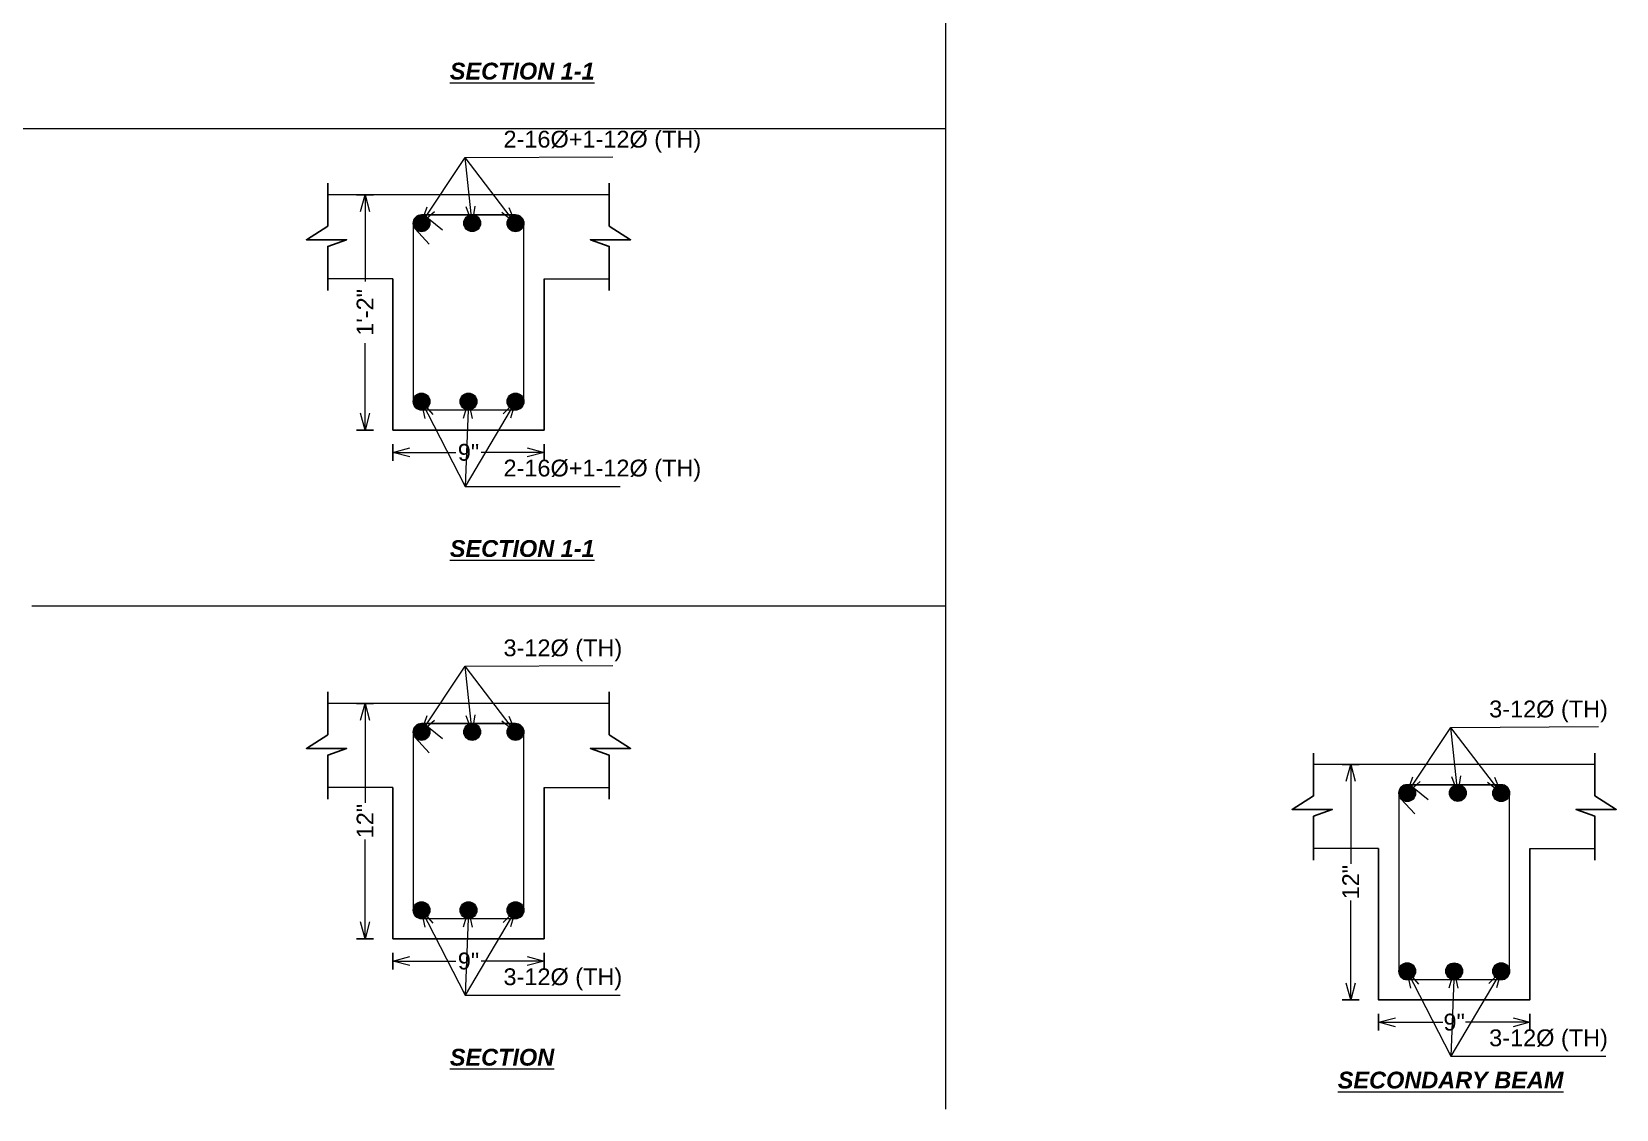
# Model space of a CAD drawing. Header units: inches. Extents: x -412 to 2766, y -9590 to -2111.
# Drawn here: x 1306 to 1494.5, y -9439.6 to -9311.4 of the extents above; entities that cross this region are included whole.
import ezdxf

# ---------------------------------------------------------------- set-up
doc = ezdxf.new("R2010")
doc.units = ezdxf.units.IN
doc.header["$LTSCALE"] = 0.5
doc.header["$MEASUREMENT"] = 0
doc.header["$PDMODE"] = 66
for name, color, linetype, lineweight in [('1', 7, 'Continuous', 25), ('Hatch Pcc', 132, 'Continuous', 15), ('LIGHT', 255, 'Continuous', 5), ('Line 3', 250, 'Continuous', 18), ('Profile ele', 4, 'Continuous', 25), ('rebar', 140, 'Continuous', 13), ('REINFORCEMENT', 2, 'Continuous', 40), ('STIRRUPS', 14, 'Continuous', 18), ('Text 1', 251, 'Continuous', 20)]:
    doc.layers.add(name, color=color, linetype=linetype, lineweight=lineweight)
doc.layers.add('Beam', color=1, linetype='Continuous')
doc.styles.get("Standard").update_dxf_attribs({"font": 'arial.ttf'})
doc.dimstyles.new('Dim 2', dxfattribs={"dimtxt": 4, "dimasz": 3, "dimexe": 2, "dimexo": 2, "dimgap": 0.09, "dimtad": 0, "dimdec": 0, "dimzin": 0, "dimdsep": 46, "dimlunit": 3, "dimtxsty": 'Standard', "dimcen": 0.09, "dimclrd": 256, "dimclre": 256, "dimclrt": 3, "dimadec": 0, "dimazin": 0, "dimtfac": 1, "dimtdec": 0, "dimtofl": 0, "dimtmove": 0, "dimatfit": 3, "dimfxl": 2, "dimfxlon": 1, "dimtolj": 1, "dimtzin": 0, "dimlwd": 5, "dimarcsym": 0})
doc.dimstyles.new('Extra Dim 2 small', dxfattribs={"dimtxt": 1, "dimasz": 1, "dimexe": 0.5, "dimexo": 0.5, "dimgap": 0.09, "dimtad": 0, "dimdec": 0, "dimzin": 0, "dimdsep": 46, "dimlunit": 3, "dimtxsty": 'Standard', "dimblk": 'OPEN30', "dimcen": 0.09, "dimclrd": 256, "dimclre": 256, "dimclrt": 3, "dimadec": 0, "dimazin": 0, "dimtfac": 1, "dimtdec": 0, "dimtofl": 0, "dimtmove": 2, "dimatfit": 3, "dimldrblk": 'OPEN30', "dimfxl": 0.5, "dimfxlon": 1, "dimtolj": 1, "dimtzin": 0, "dimlwd": 5, "dimarcsym": 0})

# ---------------------------------------------------------------- blocks, each defined once
blk = doc.blocks.new('_Open30')
at = {"color": 0, "linetype": 'ByBlock', "lineweight": -2}
for p, q in [((-1, 0.268), (0, 0)), ((0, 0), (-1, -0.268)), ((0, 0), (-1, 0))]:
    blk.add_line(p, q, dxfattribs=at)
blk = doc.blocks.new('*D1636')
at = {"layer": '1', "lineweight": -2, "ltscale": 0.09, "transparency": 16777216}
for p, q in [((64420.027, -62403.687), (64419.027, -62403.687)), ((64420.027, -62417.687), (64419.027, -62417.687))]:
    blk.add_line(p, q, dxfattribs=at)
at = {"layer": '1', "lineweight": 5, "ltscale": 0.09, "transparency": 16777216}
for p, q in [((64419.527, -62404.687), (64419.527, -62409.597)), ((64419.527, -62416.687), (64419.527, -62411.777))]:
    blk.add_line(p, q, dxfattribs=at)
at = {"layer": 'Defpoints', "color": 0, "ltscale": 0.09, "transparency": 16777216}
for p in [(64419.527, -62403.687), (64421.182, -62403.687), (64421.182, -62417.687)]:
    blk.add_point(p, dxfattribs=at)
at = {"layer": '1', "lineweight": 5, "ltscale": 0.09, "transparency": 16777216}
for p, rotation in [((64419.527, -62403.687), 90), ((64419.527, -62417.687), 270)]:
    blk.add_blockref('_Open30', p, dxfattribs=dict(at, rotation=rotation))
at = {"layer": '1', "color": 3, "ltscale": 0.09, "transparency": 16777216, "insert": (64419.527, -62410.687), "char_height": 1, "attachment_point": 5, "rotation": 90}
blk.add_mtext('\\A1;12"', dxfattribs=at)
blk = doc.blocks.new('*D1637')
at = {"layer": '1', "lineweight": -2, "ltscale": 0.09, "transparency": 16777216}
for p, q in [((64421.182, -62418.517), (64421.182, -62419.517)), ((64430.182, -62418.517), (64430.182, -62419.517))]:
    blk.add_line(p, q, dxfattribs=at)
at = {"layer": '1', "lineweight": 5, "ltscale": 0.09, "transparency": 16777216}
for p, q in [((64422.182, -62419.017), (64424.926, -62419.017)), ((64429.182, -62419.017), (64426.439, -62419.017))]:
    blk.add_line(p, q, dxfattribs=at)
at = {"layer": 'Defpoints', "color": 0, "ltscale": 0.09, "transparency": 16777216}
for p in [(64421.182, -62417.687), (64430.182, -62417.687), (64430.182, -62419.017)]:
    blk.add_point(p, dxfattribs=at)
at = {"layer": '1', "lineweight": 5, "ltscale": 0.09, "transparency": 16777216, "rotation": 180}
blk.add_blockref('_Open30', (64421.182, -62419.017), dxfattribs=at)
at = {"layer": '1', "lineweight": 5, "ltscale": 0.09, "transparency": 16777216}
blk.add_blockref('_Open30', (64430.182, -62419.017), dxfattribs=at)
at = {"layer": '1', "color": 3, "ltscale": 0.09, "transparency": 16777216, "insert": (64425.682, -62419.017), "char_height": 1, "attachment_point": 5}
blk.add_mtext('\\A1;9"', dxfattribs=at)
blk = doc.blocks.new('*D1638')
at = {"layer": '1', "lineweight": -2, "ltscale": 0.09, "transparency": 16777216}
for p, q in [((64421.182, -62418.517), (64421.182, -62419.517)), ((64430.182, -62418.517), (64430.182, -62419.517))]:
    blk.add_line(p, q, dxfattribs=at)
at = {"layer": '1', "lineweight": 5, "ltscale": 0.09, "transparency": 16777216}
for p, q in [((64422.182, -62419.017), (64424.926, -62419.017)), ((64429.182, -62419.017), (64426.439, -62419.017))]:
    blk.add_line(p, q, dxfattribs=at)
at = {"layer": 'Defpoints', "color": 0, "ltscale": 0.09, "transparency": 16777216}
for p in [(64421.182, -62417.687), (64430.182, -62417.687), (64430.182, -62419.017)]:
    blk.add_point(p, dxfattribs=at)
at = {"layer": '1', "lineweight": 5, "ltscale": 0.09, "transparency": 16777216, "rotation": 180}
blk.add_blockref('_Open30', (64421.182, -62419.017), dxfattribs=at)
at = {"layer": '1', "lineweight": 5, "ltscale": 0.09, "transparency": 16777216}
blk.add_blockref('_Open30', (64430.182, -62419.017), dxfattribs=at)
at = {"layer": '1', "color": 3, "ltscale": 0.09, "transparency": 16777216, "insert": (64425.682, -62419.017), "char_height": 1, "attachment_point": 5}
blk.add_mtext('\\A1;9"', dxfattribs=at)
blk = doc.blocks.new('*D1648')
at = {"layer": '1', "lineweight": -2, "ltscale": 0.09, "transparency": 16777216}
for p, q in [((64420.027, -62373.425), (64419.027, -62373.425)), ((64420.027, -62387.425), (64419.027, -62387.425))]:
    blk.add_line(p, q, dxfattribs=at)
at = {"layer": '1', "lineweight": 5, "ltscale": 0.09, "transparency": 16777216}
for p, q in [((64419.527, -62374.425), (64419.527, -62378.585)), ((64419.527, -62386.425), (64419.527, -62382.265))]:
    blk.add_line(p, q, dxfattribs=at)
at = {"layer": 'Defpoints', "color": 0, "ltscale": 0.09, "transparency": 16777216}
for p in [(64419.527, -62373.425), (64421.182, -62373.425), (64421.182, -62387.425)]:
    blk.add_point(p, dxfattribs=at)
at = {"layer": '1', "lineweight": 5, "ltscale": 0.09, "transparency": 16777216}
for p, rotation in [((64419.527, -62373.425), 90), ((64419.527, -62387.425), 270)]:
    blk.add_blockref('_Open30', p, dxfattribs=dict(at, rotation=rotation))
at = {"layer": '1', "color": 3, "ltscale": 0.09, "transparency": 16777216, "insert": (64419.527, -62380.425), "char_height": 1, "attachment_point": 5, "rotation": 90}
blk.add_mtext('\\A1;1\'-2"', dxfattribs=at)
blk = doc.blocks.new('*D1649')
at = {"layer": '1', "lineweight": -2, "ltscale": 0.09, "transparency": 16777216}
for p, q in [((64421.182, -62388.256), (64421.182, -62389.256)), ((64430.182, -62388.256), (64430.182, -62389.256))]:
    blk.add_line(p, q, dxfattribs=at)
at = {"layer": '1', "lineweight": 5, "ltscale": 0.09, "transparency": 16777216}
for p, q in [((64422.182, -62388.756), (64424.926, -62388.756)), ((64429.182, -62388.756), (64426.439, -62388.756))]:
    blk.add_line(p, q, dxfattribs=at)
at = {"layer": 'Defpoints', "color": 0, "ltscale": 0.09, "transparency": 16777216}
for p in [(64421.182, -62387.425), (64430.182, -62387.425), (64430.182, -62388.756)]:
    blk.add_point(p, dxfattribs=at)
at = {"layer": '1', "lineweight": 5, "ltscale": 0.09, "transparency": 16777216, "rotation": 180}
blk.add_blockref('_Open30', (64421.182, -62388.756), dxfattribs=at)
at = {"layer": '1', "lineweight": 5, "ltscale": 0.09, "transparency": 16777216}
blk.add_blockref('_Open30', (64430.182, -62388.756), dxfattribs=at)
at = {"layer": '1', "color": 3, "ltscale": 0.09, "transparency": 16777216, "insert": (64425.682, -62388.756), "char_height": 1, "attachment_point": 5}
blk.add_mtext('\\A1;9"', dxfattribs=at)
blk = doc.blocks.new('*D1650')
at = {"layer": '1', "lineweight": -2, "ltscale": 0.09, "transparency": 16777216}
for p, q in [((64421.182, -62388.256), (64421.182, -62389.256)), ((64430.182, -62388.256), (64430.182, -62389.256))]:
    blk.add_line(p, q, dxfattribs=at)
at = {"layer": '1', "lineweight": 5, "ltscale": 0.09, "transparency": 16777216}
for p, q in [((64422.182, -62388.756), (64424.926, -62388.756)), ((64429.182, -62388.756), (64426.439, -62388.756))]:
    blk.add_line(p, q, dxfattribs=at)
at = {"layer": 'Defpoints', "color": 0, "ltscale": 0.09, "transparency": 16777216}
for p in [(64421.182, -62387.425), (64430.182, -62387.425), (64430.182, -62388.756)]:
    blk.add_point(p, dxfattribs=at)
at = {"layer": '1', "lineweight": 5, "ltscale": 0.09, "transparency": 16777216, "rotation": 180}
blk.add_blockref('_Open30', (64421.182, -62388.756), dxfattribs=at)
at = {"layer": '1', "lineweight": 5, "ltscale": 0.09, "transparency": 16777216}
blk.add_blockref('_Open30', (64430.182, -62388.756), dxfattribs=at)
at = {"layer": '1', "color": 3, "ltscale": 0.09, "transparency": 16777216, "insert": (64425.682, -62388.756), "char_height": 1, "attachment_point": 5}
blk.add_mtext('\\A1;9"', dxfattribs=at)
blk = doc.blocks.new('*D1626')
at = {"layer": '1', "lineweight": -2, "ltscale": 0.09, "transparency": 16777216}
for p, q in [((64490.132, -62405.321), (64489.132, -62405.321)), ((64490.132, -62419.321), (64489.132, -62419.321))]:
    blk.add_line(p, q, dxfattribs=at)
at = {"layer": '1', "lineweight": 5, "ltscale": 0.09, "transparency": 16777216}
for p, q in [((64489.632, -62406.321), (64489.632, -62411.231)), ((64489.632, -62418.321), (64489.632, -62413.411))]:
    blk.add_line(p, q, dxfattribs=at)
at = {"layer": 'Defpoints', "color": 0, "ltscale": 0.09, "transparency": 16777216}
for p in [(64489.632, -62405.321), (64491.287, -62405.321), (64491.287, -62419.321)]:
    blk.add_point(p, dxfattribs=at)
at = {"layer": '1', "lineweight": 5, "ltscale": 0.09, "transparency": 16777216}
for p, rotation in [((64489.632, -62405.321), 90), ((64489.632, -62419.321), 270)]:
    blk.add_blockref('_Open30', p, dxfattribs=dict(at, rotation=rotation))
at = {"layer": '1', "color": 3, "ltscale": 0.09, "transparency": 16777216, "insert": (64489.632, -62412.321), "char_height": 1, "attachment_point": 5, "rotation": 90}
blk.add_mtext('\\A1;12"', dxfattribs=at)
blk = doc.blocks.new('*D962')
at = {"layer": '1', "lineweight": -2, "ltscale": 0.09, "transparency": 16777216}
for p, q in [((64491.287, -62420.152), (64491.287, -62421.152)), ((64500.287, -62420.152), (64500.287, -62421.152))]:
    blk.add_line(p, q, dxfattribs=at)
at = {"layer": '1', "lineweight": 5, "ltscale": 0.09, "transparency": 16777216}
for p, q in [((64492.287, -62420.652), (64495.105, -62420.652)), ((64499.287, -62420.652), (64496.469, -62420.652))]:
    blk.add_line(p, q, dxfattribs=at)
at = {"layer": 'Defpoints', "color": 0, "ltscale": 0.09, "transparency": 16777216}
for p in [(64491.287, -62419.321), (64500.287, -62419.321), (64500.287, -62420.652)]:
    blk.add_point(p, dxfattribs=at)
at = {"layer": '1', "lineweight": 5, "ltscale": 0.09, "transparency": 16777216, "rotation": 180}
blk.add_blockref('_Open30', (64491.287, -62420.652), dxfattribs=at)
at = {"layer": '1', "lineweight": 5, "ltscale": 0.09, "transparency": 16777216}
blk.add_blockref('_Open30', (64500.287, -62420.652), dxfattribs=at)
at = {"layer": '1', "color": 3, "ltscale": 0.09, "transparency": 16777216, "insert": (64495.787, -62420.652), "char_height": 1, "attachment_point": 5}
blk.add_mtext('\\A1;9"', dxfattribs=at)
blk = doc.blocks.new('*D963')
at = {"layer": '1', "lineweight": -2, "ltscale": 0.09, "transparency": 16777216}
for p, q in [((64491.287, -62420.152), (64491.287, -62421.152)), ((64500.287, -62420.152), (64500.287, -62421.152))]:
    blk.add_line(p, q, dxfattribs=at)
at = {"layer": '1', "lineweight": 5, "ltscale": 0.09, "transparency": 16777216}
for p, q in [((64492.287, -62420.652), (64495.105, -62420.652)), ((64499.287, -62420.652), (64496.469, -62420.652))]:
    blk.add_line(p, q, dxfattribs=at)
at = {"layer": 'Defpoints', "color": 0, "ltscale": 0.09, "transparency": 16777216}
for p in [(64491.287, -62419.321), (64500.287, -62419.321), (64500.287, -62420.652)]:
    blk.add_point(p, dxfattribs=at)
at = {"layer": '1', "lineweight": 5, "ltscale": 0.09, "transparency": 16777216, "rotation": 180}
blk.add_blockref('_Open30', (64491.287, -62420.652), dxfattribs=at)
at = {"layer": '1', "lineweight": 5, "ltscale": 0.09, "transparency": 16777216}
blk.add_blockref('_Open30', (64500.287, -62420.652), dxfattribs=at)
at = {"layer": '1', "color": 3, "ltscale": 0.09, "transparency": 16777216, "insert": (64495.787, -62420.652), "char_height": 1, "attachment_point": 5}
blk.add_mtext('\\A1;9"', dxfattribs=at)
blk = doc.blocks.new('25')
at = {"layer": 'REINFORCEMENT'}
h = blk.add_hatch(color=6, dxfattribs=at)
h.dxf.hatch_style = 1
h.paths.add_polyline_path([(64423.39, -62375.128, 1), (64422.39, -62375.128, 1)])
h = blk.add_hatch(color=6, dxfattribs=at)
h.dxf.hatch_style = 1
h.paths.add_polyline_path([(64423.39, -62375.128, 1), (64422.39, -62375.128, 1)])
h = blk.add_hatch(color=6, dxfattribs=at)
h.dxf.hatch_style = 1
h.paths.add_polyline_path([(64426.398, -62375.123, 1), (64425.398, -62375.123, 1)])
h = blk.add_hatch(color=6, dxfattribs=at)
h.dxf.hatch_style = 1
h.paths.add_polyline_path([(64428.977, -62375.128, 1), (64427.977, -62375.128, 1)])
h = blk.add_hatch(color=6, dxfattribs=at)
h.dxf.hatch_style = 1
h.paths.add_polyline_path([(64428.977, -62375.128, 1), (64427.977, -62375.128, 1)])
h = blk.add_hatch(color=6, dxfattribs=at)
h.dxf.hatch_style = 1
h.paths.add_polyline_path([(64423.39, -62385.723, -1), (64422.39, -62385.723, -1)])
h = blk.add_hatch(color=6, dxfattribs=at)
h.dxf.hatch_style = 1
h.paths.add_polyline_path([(64423.39, -62385.723, -1), (64422.39, -62385.723, -1)])
h = blk.add_hatch(color=6, dxfattribs=at)
h.dxf.hatch_style = 1
h.paths.add_polyline_path([(64426.182, -62385.725, -1), (64425.182, -62385.725, -1)])
h = blk.add_hatch(color=6, dxfattribs=at)
h.dxf.hatch_style = 1
h.paths.add_polyline_path([(64428.977, -62385.723, -1), (64427.977, -62385.723, -1)])
h = blk.add_hatch(color=6, dxfattribs=at)
h.dxf.hatch_style = 1
h.paths.add_polyline_path([(64428.977, -62385.723, -1), (64427.977, -62385.723, -1)])
h = blk.add_hatch(color=6, dxfattribs=at)
h.dxf.hatch_style = 1
h.paths.add_polyline_path([(64423.39, -62405.389, 1), (64422.39, -62405.389, 1)])
h = blk.add_hatch(color=6, dxfattribs=at)
h.dxf.hatch_style = 1
h.paths.add_polyline_path([(64423.39, -62405.389, 1), (64422.39, -62405.389, 1)])
h = blk.add_hatch(color=6, dxfattribs=at)
h.dxf.hatch_style = 1
h.paths.add_polyline_path([(64426.398, -62405.384, 1), (64425.398, -62405.384, 1)])
h = blk.add_hatch(color=6, dxfattribs=at)
h.dxf.hatch_style = 1
h.paths.add_polyline_path([(64428.977, -62405.389, 1), (64427.977, -62405.389, 1)])
h = blk.add_hatch(color=6, dxfattribs=at)
h.dxf.hatch_style = 1
h.paths.add_polyline_path([(64428.977, -62405.389, 1), (64427.977, -62405.389, 1)])
h = blk.add_hatch(color=6, dxfattribs=at)
h.dxf.hatch_style = 1
h.paths.add_polyline_path([(64423.39, -62415.984, -1), (64422.39, -62415.984, -1)])
h = blk.add_hatch(color=6, dxfattribs=at)
h.dxf.hatch_style = 1
h.paths.add_polyline_path([(64423.39, -62415.984, -1), (64422.39, -62415.984, -1)])
h = blk.add_hatch(color=6, dxfattribs=at)
h.dxf.hatch_style = 1
h.paths.add_polyline_path([(64426.182, -62415.987, -1), (64425.182, -62415.987, -1)])
h = blk.add_hatch(color=6, dxfattribs=at)
h.dxf.hatch_style = 1
h.paths.add_polyline_path([(64428.977, -62415.984, -1), (64427.977, -62415.984, -1)])
h = blk.add_hatch(color=6, dxfattribs=at)
h.dxf.hatch_style = 1
h.paths.add_polyline_path([(64428.977, -62415.984, -1), (64427.977, -62415.984, -1)])
at = {"layer": '1', "ltscale": 0.09}
for points in [[(64417.313, -62372.741), (64417.313, -62373.425), (64417.313, -62375.295), (64416.038, -62376.102), (64418.426, -62376.102), (64417.313, -62376.505), (64417.313, -62378.425), (64417.313, -62379.116)], [(64434.051, -62372.741), (64434.051, -62373.425), (64434.051, -62375.295), (64435.326, -62376.102), (64432.939, -62376.102), (64434.051, -62376.505), (64434.051, -62378.425), (64434.051, -62379.116)], [(64434.051, -62372.741), (64434.051, -62373.425), (64434.051, -62375.295), (64435.326, -62376.102), (64432.939, -62376.102), (64434.051, -62376.505), (64434.051, -62378.425), (64434.051, -62379.116)], [(64417.313, -62403.003), (64417.313, -62403.687), (64417.313, -62405.556), (64416.038, -62406.363), (64418.426, -62406.363), (64417.313, -62406.767), (64417.313, -62408.687), (64417.313, -62409.377)], [(64434.051, -62403.003), (64434.051, -62403.687), (64434.051, -62405.556), (64435.326, -62406.363), (64432.939, -62406.363), (64434.051, -62406.767), (64434.051, -62408.687), (64434.051, -62409.377)], [(64434.051, -62403.003), (64434.051, -62403.687), (64434.051, -62405.556), (64435.326, -62406.363), (64432.939, -62406.363), (64434.051, -62406.767), (64434.051, -62408.687), (64434.051, -62409.377)]]:
    blk.add_lwpolyline(points, dxfattribs=at)
at = {"layer": 'Beam', "ltscale": 0.09}
for points in [[(64421.182, -62378.425), (64421.182, -62387.425), (64430.182, -62387.425), (64430.182, -62378.425)], [(64421.182, -62378.425), (64421.182, -62387.425), (64430.182, -62387.425), (64430.182, -62378.425)], [(64421.182, -62408.687), (64421.182, -62417.687), (64430.182, -62417.687), (64430.182, -62408.687)], [(64421.182, -62408.687), (64421.182, -62417.687), (64430.182, -62417.687), (64430.182, -62408.687)]]:
    blk.add_lwpolyline(points, dxfattribs=at)
at = {"layer": 'Hatch Pcc', "ltscale": 0.09}
for p, q in [((64454.058, -62341.084), (64454.058, -62427.832)), ((64312.456, -62369.485), (64399.696, -62369.485)), ((64399.696, -62369.485), (64454.058, -62369.485)), ((64399.696, -62397.886), (64454.058, -62397.886))]:
    blk.add_line(p, q, dxfattribs=at)
at = {"layer": 'LIGHT', "ltscale": 0.09}
for p, q in [((64421.182, -62378.425), (64417.313, -62378.425)), ((64421.182, -62378.425), (64417.313, -62378.425)), ((64430.182, -62378.425), (64434.051, -62378.425)), ((64430.182, -62378.425), (64434.051, -62378.425)), ((64421.182, -62408.687), (64417.313, -62408.687)), ((64421.182, -62408.687), (64417.313, -62408.687)), ((64430.182, -62408.687), (64434.051, -62408.687)), ((64430.182, -62408.687), (64434.051, -62408.687))]:
    blk.add_line(p, q, dxfattribs=at)
for points in [[(64434.051, -62373.425), (64430.182, -62373.425), (64421.182, -62373.425), (64417.313, -62373.425)], [(64434.051, -62373.425), (64430.182, -62373.425), (64421.182, -62373.425), (64417.313, -62373.425)], [(64434.051, -62403.687), (64430.182, -62403.687), (64421.182, -62403.687), (64417.313, -62403.687)], [(64434.051, -62403.687), (64430.182, -62403.687), (64421.182, -62403.687), (64417.313, -62403.687)]]:
    blk.add_lwpolyline(points, dxfattribs=at)
at = {"layer": 'Line 3'}
for centre in [(64422.89, -62375.128), (64422.89, -62375.128), (64425.898, -62375.123), (64428.477, -62375.128), (64428.477, -62375.128), (64422.89, -62385.723), (64422.89, -62385.723), (64425.682, -62385.725), (64428.477, -62385.723), (64428.477, -62385.723), (64422.89, -62405.389), (64422.89, -62405.389), (64425.898, -62405.384), (64428.477, -62405.389), (64428.477, -62405.389), (64422.89, -62415.984), (64422.89, -62415.984), (64425.682, -62415.987), (64428.477, -62415.984), (64428.477, -62415.984)]:
    blk.add_circle(centre, 0.5, dxfattribs=at)
at = {"layer": 'rebar', "ltscale": 20}
for p, q in [((64422.882, -62374.625), (64428.482, -62374.625)), ((64422.882, -62374.625), (64428.482, -62374.625)), ((64422.882, -62404.887), (64428.482, -62404.887)), ((64422.882, -62404.887), (64428.482, -62404.887))]:
    blk.add_line(p, q, dxfattribs=at)
at = {"layer": 'STIRRUPS', "ltscale": 0.09}
for p, q in [((64423.295, -62374.835), (64424.144, -62375.509)), ((64423.295, -62374.835), (64424.144, -62375.509)), ((64422.516, -62375.459), (64423.345, -62376.365)), ((64422.516, -62375.459), (64423.345, -62376.365)), ((64423.295, -62405.096), (64424.144, -62405.771)), ((64423.295, -62405.096), (64424.144, -62405.771)), ((64422.516, -62405.721), (64423.345, -62406.627)), ((64422.516, -62405.721), (64423.345, -62406.627))]:
    blk.add_line(p, q, dxfattribs=at)
for points in [[(64422.882, -62386.225), (64428.482, -62386.225, 0.414214), (64428.982, -62385.725), (64428.982, -62375.125, 0.414214), (64428.482, -62374.625), (64422.882, -62374.625, 0.414214), (64422.382, -62375.125), (64422.382, -62385.725, 0.414214)], [(64422.882, -62386.225), (64428.482, -62386.225, 0.414214), (64428.982, -62385.725), (64428.982, -62375.125, 0.414214), (64428.482, -62374.625), (64422.882, -62374.625, 0.414214), (64422.382, -62375.125), (64422.382, -62385.725, 0.414214)], [(64422.882, -62416.487), (64428.482, -62416.487, 0.414214), (64428.982, -62415.987), (64428.982, -62405.387, 0.414214), (64428.482, -62404.887), (64422.882, -62404.887, 0.414214), (64422.382, -62405.387), (64422.382, -62415.987, 0.414214)], [(64422.882, -62416.487), (64428.482, -62416.487, 0.414214), (64428.982, -62415.987), (64428.982, -62405.387, 0.414214), (64428.482, -62404.887), (64422.882, -62404.887, 0.414214), (64422.382, -62405.387), (64422.382, -62415.987, 0.414214)]]:
    blk.add_lwpolyline(points, format="xyb", close=True, dxfattribs=at)
at = {"layer": 'Text 1', "ltscale": 0.09, "char_height": 1}
for s, width, heights, insert, attachment_point in [('{\\fArial|b1|i1|c0|p34;\\LSECTION 1-1 }', 17.41224, [1.217], (64424.571, -62365.572), 1), ('2-16%%C+1-12%%C (TH)', 26.21505, [0], (64427.764, -62370.922), 7), ('2-16%%C+1-12%%C (TH)', 26.21505, [0], (64427.764, -62390.487), 7), ('{\\fArial|b1|i1|c0|p34;\\LSECTION 1-1 }', 17.41224, [1.217], (64424.571, -62393.973), 1), ('3-12%%C (TH)', 26.21505, [0], (64427.764, -62401.183), 7), ('3-12%%C (TH)', 26.21505, [0], (64427.764, -62420.748), 7), ('{\\fArial|b1|i1|c0|p34;\\LSECTION }', 17.41224, [1.217], (64424.571, -62424.235), 1)]:
    blk.add_mtext_dynamic_manual_height_columns(s, width=width, gutter_width=1, heights=heights, dxfattribs=dict(at, insert=insert, attachment_point=attachment_point))
at = {"layer": '1', "ltscale": 0.09}
for base, p1, p2, text, picture, middle in [((64419.527, -62373.425), (64421.182, -62387.425), (64421.182, -62373.425), '1\'-2"', '*D1648', (64419.527, -62380.425)), ((64419.527, -62403.687), (64421.182, -62417.687), (64421.182, -62403.687), '12"', '*D1636', (64419.527, -62410.687))]:
    dim = blk.add_linear_dim(base=base, p1=p1, p2=p2, angle=90, text=text, dimstyle='Extra Dim 2 small', dxfattribs=at)
    dim.commit()
    dim.dimension.update_dxf_attribs({"geometry": picture, "text_midpoint": middle})
for base, p1, p2, picture, middle in [((64430.182, -62388.756), (64421.182, -62387.425), (64430.182, -62387.425), '*D1649', (64425.682, -62388.756)), ((64430.182, -62388.756), (64421.182, -62387.425), (64430.182, -62387.425), '*D1650', (64425.682, -62388.756)), ((64430.182, -62419.017), (64421.182, -62417.687), (64430.182, -62417.687), '*D1637', (64425.682, -62419.017)), ((64430.182, -62419.017), (64421.182, -62417.687), (64430.182, -62417.687), '*D1638', (64425.682, -62419.017))]:
    dim = blk.add_linear_dim(base=base, p1=p1, p2=p2, dimstyle='Extra Dim 2 small', dxfattribs=at)
    dim.commit()
    dim.dimension.update_dxf_attribs({"geometry": picture, "text_midpoint": middle})
at = {"layer": 'Line 3', "ltscale": 0.09}
for points, override in [([(64422.882, -62375.125), (64425.482, -62371.22), (64434.276, -62371.172)], {"dimasz": 1, "dimldrblk": 'Open30'}), ([(64422.882, -62375.125), (64425.482, -62371.22), (64434.276, -62371.172)], {"dimasz": 1, "dimldrblk": 'Open30'}), ([(64425.898, -62375.123), (64425.488, -62371.218)], {"dimasz": 1, "dimgap": 0.09, "dimtad": 0, "dimldrblk": 'Open30'}), ([(64428.477, -62375.128), (64425.489, -62371.22)], {"dimasz": 1, "dimldrblk": 'Open30'}), ([(64428.477, -62375.128), (64425.489, -62371.22)], {"dimasz": 1, "dimldrblk": 'Open30'}), ([(64422.882, -62385.725), (64425.482, -62390.784), (64434.703, -62390.784)], {"dimasz": 1, "dimldrblk": 'Open30'}), ([(64422.882, -62385.725), (64425.482, -62390.784), (64434.703, -62390.784)], {"dimasz": 1, "dimldrblk": 'Open30'}), ([(64428.477, -62385.723), (64425.482, -62390.784)], {"dimasz": 1, "dimldrblk": 'Open30'}), ([(64428.477, -62385.723), (64425.482, -62390.784)], {"dimasz": 1, "dimldrblk": 'Open30'}), ([(64425.682, -62385.725), (64425.482, -62390.784)], {"dimasz": 1, "dimgap": 0.09, "dimtad": 0, "dimldrblk": 'Open30'}), ([(64422.882, -62405.387), (64425.482, -62401.481), (64434.276, -62401.433)], {"dimasz": 1, "dimldrblk": 'Open30'}), ([(64422.882, -62405.387), (64425.482, -62401.481), (64434.276, -62401.433)], {"dimasz": 1, "dimldrblk": 'Open30'}), ([(64425.898, -62405.384), (64425.488, -62401.479)], {"dimasz": 1, "dimgap": 0.09, "dimtad": 0, "dimldrblk": 'Open30'}), ([(64428.477, -62405.389), (64425.489, -62401.481)], {"dimasz": 1, "dimldrblk": 'Open30'}), ([(64428.477, -62405.389), (64425.489, -62401.481)], {"dimasz": 1, "dimldrblk": 'Open30'}), ([(64422.882, -62415.987), (64425.482, -62421.046), (64434.703, -62421.046)], {"dimasz": 1, "dimldrblk": 'Open30'}), ([(64422.882, -62415.987), (64425.482, -62421.046), (64434.703, -62421.046)], {"dimasz": 1, "dimldrblk": 'Open30'}), ([(64428.477, -62415.984), (64425.482, -62421.046)], {"dimasz": 1, "dimldrblk": 'Open30'}), ([(64428.477, -62415.984), (64425.482, -62421.046)], {"dimasz": 1, "dimldrblk": 'Open30'}), ([(64425.682, -62415.987), (64425.482, -62421.046)], {"dimasz": 1, "dimgap": 0.09, "dimtad": 0, "dimldrblk": 'Open30'})]:
    blk.add_leader(points, dimstyle='Dim 2', override=override, dxfattribs=at)
blk = doc.blocks.new('40')
at = {"layer": 'REINFORCEMENT'}
h = blk.add_hatch(color=6, dxfattribs=at)
h.dxf.hatch_style = 1
h.paths.add_polyline_path([(64493.495, -62407.023, 1), (64492.495, -62407.023, 1)])
h = blk.add_hatch(color=6, dxfattribs=at)
h.dxf.hatch_style = 1
h.paths.add_polyline_path([(64493.495, -62407.023, 1), (64492.495, -62407.023, 1)])
h = blk.add_hatch(color=6, dxfattribs=at)
h.dxf.hatch_style = 1
h.paths.add_polyline_path([(64496.503, -62407.018, 1), (64495.503, -62407.018, 1)])
h = blk.add_hatch(color=6, dxfattribs=at)
h.dxf.hatch_style = 1
h.paths.add_polyline_path([(64499.082, -62407.023, 1), (64498.082, -62407.023, 1)])
h = blk.add_hatch(color=6, dxfattribs=at)
h.dxf.hatch_style = 1
h.paths.add_polyline_path([(64499.082, -62407.023, 1), (64498.082, -62407.023, 1)])
h = blk.add_hatch(color=6, dxfattribs=at)
h.dxf.hatch_style = 1
h.paths.add_polyline_path([(64493.495, -62417.619, -1), (64492.495, -62417.619, -1)])
h = blk.add_hatch(color=6, dxfattribs=at)
h.dxf.hatch_style = 1
h.paths.add_polyline_path([(64493.495, -62417.619, -1), (64492.495, -62417.619, -1)])
h = blk.add_hatch(color=6, dxfattribs=at)
h.dxf.hatch_style = 1
h.paths.add_polyline_path([(64496.287, -62417.621, -1), (64495.287, -62417.621, -1)])
h = blk.add_hatch(color=6, dxfattribs=at)
h.dxf.hatch_style = 1
h.paths.add_polyline_path([(64499.082, -62417.618, -1), (64498.082, -62417.618, -1)])
h = blk.add_hatch(color=6, dxfattribs=at)
h.dxf.hatch_style = 1
h.paths.add_polyline_path([(64499.082, -62417.618, -1), (64498.082, -62417.618, -1)])
at = {"layer": '1', "ltscale": 0.09}
for points in [[(64487.418, -62404.637), (64487.418, -62405.321), (64487.418, -62407.19), (64486.143, -62407.997), (64488.531, -62407.997), (64487.418, -62408.401), (64487.418, -62410.321), (64487.418, -62411.011)], [(64504.156, -62404.637), (64504.156, -62405.321), (64504.156, -62407.19), (64505.431, -62407.997), (64503.044, -62407.997), (64504.156, -62408.401), (64504.156, -62410.321), (64504.156, -62411.011)], [(64504.156, -62404.637), (64504.156, -62405.321), (64504.156, -62407.19), (64505.431, -62407.997), (64503.044, -62407.997), (64504.156, -62408.401), (64504.156, -62410.321), (64504.156, -62411.011)]]:
    blk.add_lwpolyline(points, dxfattribs=at)
at = {"layer": 'Beam', "ltscale": 0.09}
blk.add_lwpolyline([(64491.287, -62410.321), (64491.287, -62419.321), (64500.287, -62419.321), (64500.287, -62410.321)], dxfattribs=at)
blk.add_lwpolyline([(64491.287, -62410.321), (64491.287, -62419.321), (64500.287, -62419.321), (64500.287, -62410.321)], dxfattribs=at)
at = {"layer": 'LIGHT', "ltscale": 0.09}
for p, q in [((64491.287, -62410.321), (64487.418, -62410.321)), ((64491.287, -62410.321), (64487.418, -62410.321)), ((64500.287, -62410.321), (64504.156, -62410.321)), ((64500.287, -62410.321), (64504.156, -62410.321))]:
    blk.add_line(p, q, dxfattribs=at)
blk.add_lwpolyline([(64504.156, -62405.321), (64500.287, -62405.321), (64491.287, -62405.321), (64487.418, -62405.321)], dxfattribs=at)
blk.add_lwpolyline([(64504.156, -62405.321), (64500.287, -62405.321), (64491.287, -62405.321), (64487.418, -62405.321)], dxfattribs=at)
at = {"layer": 'Line 3'}
for centre in [(64492.995, -62407.023), (64492.995, -62407.023), (64496.003, -62407.018), (64498.582, -62407.023), (64498.582, -62407.023), (64492.995, -62417.619), (64492.995, -62417.619), (64495.787, -62417.621), (64498.582, -62417.618), (64498.582, -62417.618)]:
    blk.add_circle(centre, 0.5, dxfattribs=at)
at = {"layer": 'rebar', "ltscale": 20}
blk.add_line((64492.987, -62406.521), (64498.587, -62406.521), dxfattribs=at)
blk.add_line((64492.987, -62406.521), (64498.587, -62406.521), dxfattribs=at)
at = {"layer": 'STIRRUPS', "ltscale": 0.09}
for p, q in [((64493.4, -62406.73), (64494.249, -62407.405)), ((64493.4, -62406.73), (64494.249, -62407.405)), ((64492.621, -62407.355), (64493.45, -62408.261)), ((64492.621, -62407.355), (64493.45, -62408.261))]:
    blk.add_line(p, q, dxfattribs=at)
blk.add_lwpolyline([(64492.987, -62418.121), (64498.587, -62418.121, 0.414214), (64499.087, -62417.621), (64499.087, -62407.021, 0.414214), (64498.587, -62406.521), (64492.987, -62406.521, 0.414214), (64492.487, -62407.021), (64492.487, -62417.621, 0.414214)], format="xyb", close=True, dxfattribs=at)
blk.add_lwpolyline([(64492.987, -62418.121), (64498.587, -62418.121, 0.414214), (64499.087, -62417.621), (64499.087, -62407.021, 0.414214), (64498.587, -62406.521), (64492.987, -62406.521, 0.414214), (64492.487, -62407.021), (64492.487, -62417.621, 0.414214)], format="xyb", close=True, dxfattribs=at)
at = {"layer": 'Text 1', "ltscale": 0.09, "char_height": 1}
for s, width, heights, insert, attachment_point in [('3-12%%C (TH)', 26.21505, [0], (64497.869, -62402.818), 7), ('3-12%%C (TH)', 26.21505, [0], (64497.869, -62422.382), 7), ('{\\fArial|b1|i1|c0|p34;\\LSECONDARY BEAM}', 17.41224, [1.217], (64488.861, -62423.594), 1)]:
    blk.add_mtext_dynamic_manual_height_columns(s, width=width, gutter_width=1, heights=heights, dxfattribs=dict(at, insert=insert, attachment_point=attachment_point))
at = {"layer": '1', "ltscale": 0.09}
dim = blk.add_linear_dim(base=(64489.632, -62405.321), p1=(64491.287, -62419.321), p2=(64491.287, -62405.321), angle=90, text='12"', dimstyle='Extra Dim 2 small', dxfattribs=at)
dim.commit()
dim.dimension.update_dxf_attribs({"geometry": '*D1626', "text_midpoint": (64489.632, -62412.321), "dimtype": 128})
for picture in ['*D962', '*D963']:
    dim = blk.add_linear_dim(base=(64500.287, -62420.652), p1=(64491.287, -62419.321), p2=(64500.287, -62419.321), dimstyle='Extra Dim 2 small', dxfattribs=at)
    dim.commit()
    dim.dimension.update_dxf_attribs({"geometry": picture, "text_midpoint": (64495.787, -62420.652)})
at = {"layer": 'Line 3', "ltscale": 0.09}
for points, override in [([(64492.987, -62407.021), (64495.587, -62403.116), (64504.381, -62403.068)], {"dimasz": 1, "dimldrblk": 'Open30'}), ([(64492.987, -62407.021), (64495.587, -62403.116), (64504.381, -62403.068)], {"dimasz": 1, "dimldrblk": 'Open30'}), ([(64496.003, -62407.018), (64495.593, -62403.113)], {"dimasz": 1, "dimgap": 0.09, "dimtad": 0, "dimldrblk": 'Open30'}), ([(64498.582, -62407.023), (64495.594, -62403.116)], {"dimasz": 1, "dimldrblk": 'Open30'}), ([(64498.582, -62407.023), (64495.594, -62403.116)], {"dimasz": 1, "dimldrblk": 'Open30'}), ([(64492.987, -62417.621), (64495.587, -62422.68), (64504.808, -62422.68)], {"dimasz": 1, "dimldrblk": 'Open30'}), ([(64492.987, -62417.621), (64495.587, -62422.68), (64504.808, -62422.68)], {"dimasz": 1, "dimldrblk": 'Open30'}), ([(64498.582, -62417.618), (64495.587, -62422.68)], {"dimasz": 1, "dimldrblk": 'Open30'}), ([(64498.582, -62417.618), (64495.587, -62422.68)], {"dimasz": 1, "dimldrblk": 'Open30'}), ([(64495.787, -62417.621), (64495.587, -62422.68)], {"dimasz": 1, "dimgap": 0.09, "dimtad": 0, "dimldrblk": 'Open30'})]:
    blk.add_leader(points, dimstyle='Dim 2', override=override, dxfattribs=at)

msp = doc.modelspace()

# ---------------------------------------------------------------- block references
at = {"layer": 'Profile ele', "xscale": 2, "yscale": 2, "zscale": 2}
for name, p in [('25', (-127493.4, 115416.04)), ('40', (-127516.33, 115412.04))]:
    msp.add_blockref(name, p, dxfattribs=at)

doc.saveas('drawing.dxf')
